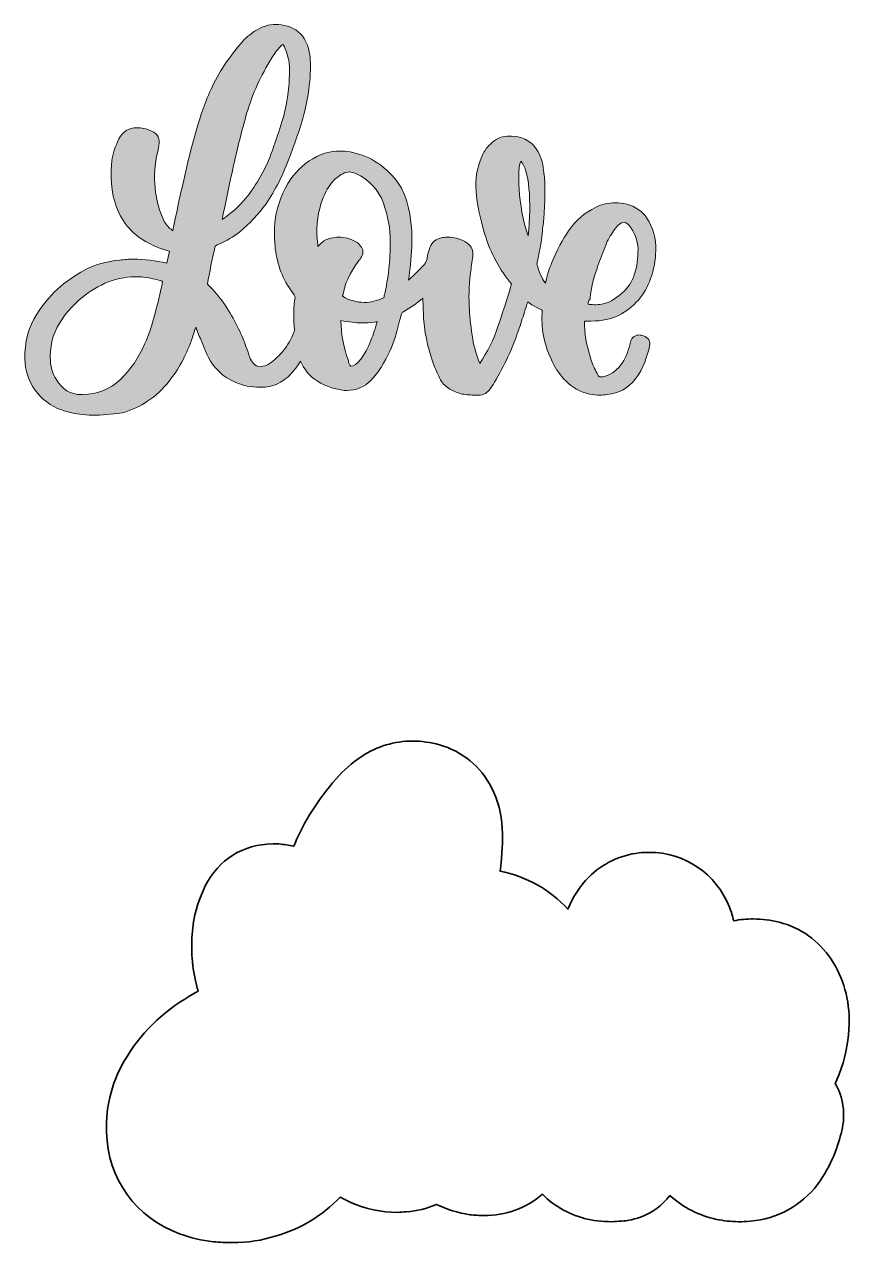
# Model space of a CAD drawing. Header units: inches. Extents: x -11 to 22.4, y -2.2 to 15.4.
# Drawn here: x -5.096 to -2.634, y 3.598 to 7.231 of the extents above; entities that cross this region are included whole.
import ezdxf

# ---------------------------------------------------------------- set-up
doc = ezdxf.new("R2010")
doc.units = ezdxf.units.IN
doc.header["$MEASUREMENT"] = 0
doc.layers.add('Layer 1', color=7, linetype='Continuous')

msp = doc.modelspace()

# ---------------------------------------------------------------- hatches: boundary and pattern name
at = {"layer": 'Layer 1', "true_color": 0xffffff}
h = msp.add_hatch(color=7, dxfattribs=at)
h.dxf.hatch_style = 2
edge = h.paths.add_edge_path()
edge.add_spline(control_points=[(-4.8835, 6.0658), (-4.896, 6.0658), (-4.9085, 6.0658), (-4.9224, 6.0672), (-4.9446, 6.07), (-4.9655, 6.0741), (-4.9849, 6.0811), (-5.0502, 6.1047), (-5.0933, 6.163), (-5.0946, 6.2338), (-5.096, 6.2825), (-5.0835, 6.3283), (-5.0585, 6.3672), (-5.0238, 6.4227), (-4.9766, 6.4658), (-4.9169, 6.4977), (-4.8863, 6.5144), (-4.8516, 6.5241), (-4.8113, 6.5283), (-4.7974, 6.5297), (-4.7835, 6.5311), (-4.7697, 6.5311), (-4.7377, 6.5311), (-4.7058, 6.5269), (-4.671, 6.5186), (-4.671, 6.5186), (-4.6627, 6.5547), (-4.6627, 6.5547), (-4.6822, 6.5602), (-4.7155, 6.57), (-4.746, 6.5908), (-4.7905, 6.62), (-4.8183, 6.663), (-4.8308, 6.7186), (-4.8377, 6.7547), (-4.8391, 6.7894), (-4.8349, 6.8241), (-4.8322, 6.845), (-4.8252, 6.8672), (-4.8141, 6.8894), (-4.803, 6.9116), (-4.7849, 6.9227), (-4.7613, 6.9227), (-4.7599, 6.9227), (-4.7572, 6.9227), (-4.7558, 6.9227), (-4.7405, 6.9213), (-4.728, 6.9186), (-4.7169, 6.913), (-4.6974, 6.9033), (-4.6905, 6.8908), (-4.6947, 6.87), (-4.696, 6.8588), (-4.6988, 6.8463), (-4.7016, 6.8366), (-4.7099, 6.8005), (-4.7085, 6.763), (-4.7044, 6.7311), (-4.7016, 6.7033), (-4.6933, 6.6741), (-4.6808, 6.6477), (-4.6752, 6.6366), (-4.6683, 6.6269), (-4.6585, 6.62), (-4.6572, 6.6186), (-4.6544, 6.6172), (-4.653, 6.6158), (-4.6502, 6.6297), (-4.6474, 6.6422), (-4.6447, 6.6561), (-4.6391, 6.6838), (-4.6335, 6.713), (-4.6266, 6.7408), (-4.6113, 6.8088), (-4.5933, 6.888), (-4.5683, 6.963), (-4.5613, 6.9838), (-4.553, 7.0061), (-4.5433, 7.0283), (-4.5224, 7.0769), (-4.4933, 7.1241), (-4.4488, 7.1755), (-4.4377, 7.1894), (-4.4238, 7.2005), (-4.4072, 7.2116), (-4.3877, 7.2241), (-4.3669, 7.2311), (-4.346, 7.2311), (-4.3349, 7.2311), (-4.3224, 7.2297), (-4.3113, 7.2255), (-4.2863, 7.2186), (-4.2683, 7.2033), (-4.2572, 7.1811), (-4.2488, 7.1658), (-4.2447, 7.1463), (-4.2433, 7.1255), (-4.2419, 7.0991), (-4.2433, 7.07), (-4.2474, 7.0366), (-4.253, 6.9977), (-4.2613, 6.9588), (-4.2766, 6.9144), (-4.2933, 6.8658), (-4.3113, 6.8116), (-4.3363, 6.7616), (-4.3488, 6.738), (-4.3613, 6.7158), (-4.3752, 6.6963), (-4.396, 6.6658), (-4.4238, 6.6366), (-4.4544, 6.6116), (-4.4724, 6.5977), (-4.4933, 6.5852), (-4.5155, 6.5755), (-4.5197, 6.5741), (-4.5224, 6.5727), (-4.5266, 6.57), (-4.5363, 6.5297), (-4.5433, 6.4922), (-4.5502, 6.4561), (-4.5502, 6.4561), (-4.5502, 6.4561), (-4.5502, 6.4561), (-4.5308, 6.438), (-4.5127, 6.4172), (-4.4974, 6.3936), (-4.4697, 6.3519), (-4.4488, 6.3102), (-4.4349, 6.27), (-4.4308, 6.2588), (-4.4266, 6.2477), (-4.4238, 6.238), (-4.421, 6.2311), (-4.4169, 6.2241), (-4.4127, 6.22), (-4.4072, 6.213), (-4.4002, 6.2102), (-4.3919, 6.2102), (-4.3891, 6.2102), (-4.3877, 6.2102), (-4.3849, 6.2116), (-4.3752, 6.213), (-4.3669, 6.2172), (-4.3585, 6.2241), (-4.346, 6.2338), (-4.3349, 6.245), (-4.3238, 6.2575), (-4.3099, 6.2741), (-4.3002, 6.2922), (-4.2919, 6.313), (-4.2905, 6.3158), (-4.2905, 6.3186), (-4.2905, 6.3213), (-4.2933, 6.3491), (-4.2933, 6.3783), (-4.2905, 6.4061), (-4.2905, 6.4061), (-4.2891, 6.4116), (-4.2891, 6.4116), (-4.2877, 6.42), (-4.2877, 6.42), (-4.296, 6.4311), (-4.3252, 6.47), (-4.3419, 6.5144), (-4.3474, 6.5616), (-4.3502, 6.5852), (-4.3516, 6.6172), (-4.3474, 6.6505), (-4.3405, 6.695), (-4.3252, 6.7338), (-4.303, 6.7672), (-4.2822, 6.7977), (-4.2558, 6.8213), (-4.2238, 6.8366), (-4.203, 6.8477), (-4.1794, 6.8533), (-4.1558, 6.8533), (-4.146, 6.8533), (-4.1349, 6.8519), (-4.1238, 6.8505), (-4.0641, 6.8394), (-4.0141, 6.8061), (-3.978, 6.7533), (-3.9683, 6.7394), (-3.9599, 6.7213), (-3.9544, 6.6991), (-3.9419, 6.6547), (-3.9377, 6.6102), (-3.9405, 6.5672), (-3.9419, 6.5325), (-3.946, 6.4991), (-3.9502, 6.4686), (-3.9294, 6.4866), (-3.9169, 6.5005), (-3.9099, 6.5075), (-3.9085, 6.5088), (-3.9072, 6.5116), (-3.9058, 6.5116), (-3.8988, 6.5186), (-3.8947, 6.5283), (-3.8933, 6.5408), (-3.8919, 6.5491), (-3.8891, 6.5575), (-3.8863, 6.5644), (-3.8863, 6.5644), (-3.8863, 6.5658), (-3.8863, 6.5658), (-3.8808, 6.5825), (-3.8669, 6.5922), (-3.8488, 6.595), (-3.8433, 6.5963), (-3.8377, 6.5963), (-3.8322, 6.5963), (-3.8155, 6.5963), (-3.7988, 6.5922), (-3.7822, 6.5838), (-3.7794, 6.5825), (-3.778, 6.5811), (-3.7766, 6.5797), (-3.7613, 6.57), (-3.7558, 6.5561), (-3.7585, 6.5394), (-3.7613, 6.5227), (-3.7627, 6.5061), (-3.7655, 6.4894), (-3.7697, 6.4477), (-3.771, 6.413), (-3.7683, 6.3811), (-3.7669, 6.3561), (-3.7641, 6.3241), (-3.7585, 6.2922), (-3.7544, 6.2686), (-3.7474, 6.245), (-3.7377, 6.22), (-3.7141, 6.2547), (-3.696, 6.2908), (-3.6835, 6.3297), (-3.6724, 6.3616), (-3.653, 6.4227), (-3.646, 6.4463), (-3.6447, 6.4533), (-3.6433, 6.4561), (-3.6433, 6.4575), (-3.678, 6.4991), (-3.7044, 6.5463), (-3.7224, 6.6047), (-3.7363, 6.6491), (-3.7446, 6.6922), (-3.7488, 6.7338), (-3.7516, 6.7686), (-3.746, 6.8019), (-3.7335, 6.8325), (-3.7266, 6.8491), (-3.7183, 6.863), (-3.7058, 6.8741), (-3.6919, 6.888), (-3.6752, 6.8963), (-3.6558, 6.8977), (-3.6516, 6.8977), (-3.6474, 6.8977), (-3.6433, 6.8977), (-3.603, 6.8977), (-3.5724, 6.8755), (-3.5572, 6.838), (-3.5488, 6.8158), (-3.546, 6.7922), (-3.5447, 6.7741), (-3.5419, 6.7297), (-3.5433, 6.6825), (-3.5488, 6.6325), (-3.5502, 6.6255), (-3.5502, 6.62), (-3.5502, 6.6158), (-3.553, 6.5908), (-3.5558, 6.57), (-3.5669, 6.5158), (-3.5613, 6.4936), (-3.5516, 6.4727), (-3.5419, 6.4588), (-3.5363, 6.4838), (-3.5294, 6.5061), (-3.5224, 6.5213), (-3.5071, 6.5588), (-3.4905, 6.5894), (-3.4724, 6.6158), (-3.4516, 6.6463), (-3.4238, 6.67), (-3.3919, 6.6852), (-3.3738, 6.695), (-3.353, 6.6991), (-3.3335, 6.6991), (-3.3224, 6.6991), (-3.3099, 6.6977), (-3.2988, 6.695), (-3.2738, 6.688), (-3.253, 6.6741), (-3.2391, 6.6533), (-3.221, 6.6255), (-3.2113, 6.5922), (-3.2127, 6.5561), (-3.2127, 6.5283), (-3.2183, 6.5005), (-3.228, 6.4727), (-3.2446, 6.4241), (-3.2766, 6.388), (-3.3238, 6.363), (-3.346, 6.3519), (-3.371, 6.3463), (-3.4058, 6.3463), (-3.4113, 6.3463), (-3.4183, 6.3463), (-3.4252, 6.3463), (-3.4252, 6.3102), (-3.4197, 6.2727), (-3.4058, 6.2325), (-3.403, 6.2255), (-3.4016, 6.2172), (-3.3974, 6.2102), (-3.3947, 6.2033), (-3.3905, 6.1963), (-3.3877, 6.1894), (-3.3821, 6.1797), (-3.3821, 6.1797), (-3.3766, 6.1797), (-3.3738, 6.1797), (-3.371, 6.1797), (-3.3669, 6.1811), (-3.3585, 6.1825), (-3.3516, 6.1852), (-3.3419, 6.1922), (-3.3224, 6.2047), (-3.3099, 6.2213), (-3.3002, 6.245), (-3.2947, 6.2575), (-3.2919, 6.2686), (-3.2891, 6.2797), (-3.2849, 6.3019), (-3.2697, 6.3047), (-3.2627, 6.3047), (-3.2585, 6.3047), (-3.2544, 6.3047), (-3.2488, 6.3019), (-3.2349, 6.2977), (-3.228, 6.2852), (-3.2308, 6.2713), (-3.2377, 6.2422), (-3.2488, 6.2061), (-3.2738, 6.1727), (-3.2947, 6.1463), (-3.3224, 6.1311), (-3.3572, 6.1269), (-3.3655, 6.1269), (-3.3724, 6.1255), (-3.378, 6.1255), (-3.3891, 6.1255), (-3.4002, 6.1269), (-3.4099, 6.1283), (-3.4377, 6.1338), (-3.4613, 6.1477), (-3.4822, 6.1686), (-3.4974, 6.1838), (-3.5099, 6.2019), (-3.5197, 6.2213), (-3.5433, 6.2686), (-3.5544, 6.3172), (-3.5516, 6.3686), (-3.5516, 6.3713), (-3.5516, 6.3755), (-3.5516, 6.3783), (-3.5516, 6.3783), (-3.553, 6.3783), (-3.553, 6.3797), (-3.5613, 6.3838), (-3.5696, 6.388), (-3.578, 6.3922), (-3.5835, 6.395), (-3.5891, 6.3991), (-3.5946, 6.4033), (-3.5974, 6.3936), (-3.6016, 6.3825), (-3.6044, 6.3727), (-3.6099, 6.3547), (-3.6155, 6.3366), (-3.6224, 6.3186), (-3.6405, 6.2644), (-3.6641, 6.213), (-3.6933, 6.1644), (-3.6974, 6.1561), (-3.703, 6.1491), (-3.7071, 6.1436), (-3.7113, 6.138), (-3.7196, 6.1269), (-3.7363, 6.1255), (-3.7419, 6.1255), (-3.7488, 6.1255), (-3.7544, 6.1255), (-3.7696, 6.1255), (-3.7821, 6.1269), (-3.7946, 6.1297), (-3.8071, 6.1338), (-3.8169, 6.138), (-3.8266, 6.1436), (-3.8377, 6.1505), (-3.8474, 6.1575), (-3.8544, 6.1713), (-3.8627, 6.1866), (-3.8683, 6.1991), (-3.8724, 6.2102), (-3.8891, 6.2533), (-3.9002, 6.2991), (-3.9044, 6.3463), (-3.9058, 6.3686), (-3.9071, 6.3908), (-3.9071, 6.4144), (-3.9252, 6.3991), (-3.9446, 6.3852), (-3.9669, 6.3727), (-3.9696, 6.3713), (-3.971, 6.37), (-3.9724, 6.3644), (-3.978, 6.3408), (-3.9835, 6.32), (-3.9891, 6.3005), (-3.9974, 6.2713), (-4.0113, 6.2422), (-4.0321, 6.2075), (-4.0405, 6.195), (-4.0502, 6.1825), (-4.0613, 6.17), (-4.0821, 6.1491), (-4.1071, 6.1394), (-4.1335, 6.1394), (-4.1391, 6.1394), (-4.1446, 6.1394), (-4.1516, 6.1408), (-4.1794, 6.145), (-4.2058, 6.1561), (-4.2308, 6.1727), (-4.2488, 6.1866), (-4.2627, 6.2047), (-4.2724, 6.2269), (-4.2766, 6.22), (-4.2821, 6.2116), (-4.2877, 6.2047), (-4.2988, 6.1894), (-4.3113, 6.1769), (-4.3266, 6.1672), (-4.3419, 6.1574), (-4.3599, 6.1505), (-4.378, 6.1491), (-4.3835, 6.1491), (-4.3877, 6.1491), (-4.3933, 6.1491), (-4.4196, 6.1491), (-4.4433, 6.1533), (-4.4655, 6.163), (-4.503, 6.1797), (-4.5308, 6.2047), (-4.5474, 6.2394), (-4.553, 6.2505), (-4.5585, 6.263), (-4.5627, 6.2741), (-4.5683, 6.288), (-4.5738, 6.3005), (-4.5794, 6.3144), (-4.5808, 6.3186), (-4.5835, 6.3241), (-4.5849, 6.3283), (-4.5891, 6.3144), (-4.5933, 6.3005), (-4.5988, 6.2866), (-4.6141, 6.2422), (-4.6363, 6.2019), (-4.6641, 6.1672), (-4.7016, 6.1199), (-4.7488, 6.088), (-4.803, 6.0727), (-4.8238, 6.07), (-4.853, 6.0658), (-4.8835, 6.0658)], knot_values=[0, 0, 0, 0, 1, 1, 1, 2, 2, 2, 3, 3, 3, 4, 4, 4, 5, 5, 5, 6, 6, 6, 7, 7, 7, 8, 8, 8, 9, 9, 9, 10, 10, 10, 11, 11, 11, 12, 12, 12, 13, 13, 13, 14, 14, 14, 15, 15, 15, 16, 16, 16, 17, 17, 17, 18, 18, 18, 19, 19, 19, 20, 20, 20, 21, 21, 21, 22, 22, 22, 23, 23, 23, 24, 24, 24, 25, 25, 25, 26, 26, 26, 27, 27, 27, 28, 28, 28, 29, 29, 29, 30, 30, 30, 31, 31, 31, 32, 32, 32, 33, 33, 33, 34, 34, 34, 35, 35, 35, 36, 36, 36, 37, 37, 37, 38, 38, 38, 39, 39, 39, 40, 40, 40, 41, 41, 41, 42, 42, 42, 43, 43, 43, 44, 44, 44, 45, 45, 45, 46, 46, 46, 47, 47, 47, 48, 48, 48, 49, 49, 49, 50, 50, 50, 51, 51, 51, 52, 52, 52, 53, 53, 53, 54, 54, 54, 55, 55, 55, 56, 56, 56, 57, 57, 57, 58, 58, 58, 59, 59, 59, 60, 60, 60, 61, 61, 61, 62, 62, 62, 63, 63, 63, 64, 64, 64, 65, 65, 65, 66, 66, 66, 67, 67, 67, 68, 68, 68, 69, 69, 69, 70, 70, 70, 71, 71, 71, 72, 72, 72, 73, 73, 73, 74, 74, 74, 75, 75, 75, 76, 76, 76, 77, 77, 77, 78, 78, 78, 79, 79, 79, 80, 80, 80, 81, 81, 81, 82, 82, 82, 83, 83, 83, 84, 84, 84, 85, 85, 85, 86, 86, 86, 87, 87, 87, 88, 88, 88, 89, 89, 89, 90, 90, 90, 91, 91, 91, 92, 92, 92, 93, 93, 93, 94, 94, 94, 95, 95, 95, 96, 96, 96, 97, 97, 97, 98, 98, 98, 99, 99, 99, 100, 100, 100, 101, 101, 101, 102, 102, 102, 103, 103, 103, 104, 104, 104, 105, 105, 105, 106, 106, 106, 107, 107, 107, 108, 108, 108, 109, 109, 109, 110, 110, 110, 111, 111, 111, 112, 112, 112, 113, 113, 113, 114, 114, 114, 115, 115, 115, 116, 116, 116, 117, 117, 117, 118, 118, 118, 119, 119, 119, 120, 120, 120, 121, 121, 121, 122, 122, 122, 123, 123, 123, 124, 124, 124, 125, 125, 125, 126, 126, 126, 127, 127, 127, 128, 128, 128, 129, 129, 129, 130, 130, 130, 131, 131, 131, 132, 132, 132, 133, 133, 133, 134, 134, 134, 135, 135, 135, 136, 136, 136, 137, 137, 137, 138, 138, 138, 139, 139, 139, 140, 140, 140, 141, 141, 141, 142, 142, 142, 143, 143, 143, 144, 144, 144, 145, 145, 145, 146, 146, 146, 147, 147, 147, 148, 148, 148, 149, 149, 149, 150, 150, 150, 151, 151, 151, 152, 152, 152, 153, 153, 153, 154, 154, 154, 155, 155, 155, 156, 156, 156, 157, 157, 157, 158, 158, 158, 159, 159, 159, 160, 160, 160, 160], degree=3, periodic=1)
edge = h.paths.add_edge_path()
edge.add_spline(control_points=[(-4.7655, 6.4783), (-4.7974, 6.4783), (-4.828, 6.4713), (-4.8558, 6.4588), (-4.9127, 6.4325), (-4.9585, 6.3922), (-4.9905, 6.3408), (-5.0127, 6.3061), (-5.021, 6.2672), (-5.0183, 6.2255), (-5.0169, 6.2061), (-5.0113, 6.1894), (-5.0016, 6.1727), (-4.9835, 6.1422), (-4.9585, 6.1269), (-4.9252, 6.1269), (-4.9252, 6.1269), (-4.9224, 6.1269), (-4.9224, 6.1269), (-4.8766, 6.1283), (-4.8405, 6.1436), (-4.8085, 6.1727), (-4.7794, 6.2019), (-4.7558, 6.2352), (-4.7377, 6.2769), (-4.7224, 6.3102), (-4.7113, 6.3477), (-4.6988, 6.3963), (-4.6947, 6.4144), (-4.6905, 6.4311), (-4.6863, 6.4505), (-4.6863, 6.4505), (-4.6835, 6.4644), (-4.6835, 6.4644), (-4.6863, 6.4658), (-4.6877, 6.4658), (-4.6905, 6.4672), (-4.7044, 6.4713), (-4.7196, 6.4741), (-4.7405, 6.4769), (-4.7488, 6.4783), (-4.7572, 6.4783), (-4.7655, 6.4783)], knot_values=[0, 0, 0, 0, 1, 1, 1, 2, 2, 2, 3, 3, 3, 4, 4, 4, 5, 5, 5, 6, 6, 6, 7, 7, 7, 8, 8, 8, 9, 9, 9, 10, 10, 10, 11, 11, 11, 12, 12, 12, 13, 13, 13, 14, 14, 14, 14], degree=3, periodic=1)
edge = h.paths.add_edge_path()
edge.add_spline(control_points=[(-4.1224, 6.2116), (-4.1044, 6.2116), (-4.0808, 6.2422), (-4.0613, 6.2908), (-4.0558, 6.3033), (-4.0488, 6.3269), (-4.0433, 6.345), (-4.0544, 6.3422), (-4.0669, 6.3408), (-4.0808, 6.3408), (-4.0835, 6.3408), (-4.0863, 6.3408), (-4.0877, 6.3408), (-4.1072, 6.3408), (-4.1294, 6.3436), (-4.1516, 6.3477), (-4.1516, 6.3088), (-4.1446, 6.27), (-4.1294, 6.2283), (-4.1294, 6.2213), (-4.1252, 6.2144), (-4.1224, 6.2116), (-4.1224, 6.2116), (-4.1224, 6.2116), (-4.1224, 6.2116)], knot_values=[0, 0, 0, 0, 1, 1, 1, 2, 2, 2, 3, 3, 3, 4, 4, 4, 5, 5, 5, 6, 6, 6, 7, 7, 7, 8, 8, 8, 8], degree=3, periodic=1)
edge = h.paths.add_edge_path()
edge.add_spline(control_points=[(-3.4141, 6.3963), (-3.4085, 6.3963), (-3.403, 6.395), (-3.396, 6.395), (-3.396, 6.395), (-3.396, 6.395), (-3.396, 6.395), (-3.3877, 6.395), (-3.3808, 6.395), (-3.3738, 6.3963), (-3.3335, 6.4047), (-3.2891, 6.4436), (-3.2766, 6.4838), (-3.2683, 6.5088), (-3.2655, 6.5352), (-3.2655, 6.5602), (-3.2669, 6.588), (-3.2752, 6.6116), (-3.2919, 6.6311), (-3.2974, 6.638), (-3.303, 6.6408), (-3.3072, 6.6408), (-3.3183, 6.6408), (-3.3322, 6.6269), (-3.346, 6.6033), (-3.3516, 6.595), (-3.3585, 6.5825), (-3.3627, 6.57), (-3.371, 6.5505), (-3.378, 6.5297), (-3.3863, 6.5088), (-3.3863, 6.5088), (-3.3877, 6.5033), (-3.3877, 6.5033), (-3.3988, 6.4741), (-3.4058, 6.445), (-3.4085, 6.4158), (-3.4085, 6.4158), (-3.4085, 6.4116), (-3.4085, 6.4116), (-3.4141, 6.4061), (-3.4141, 6.4019), (-3.4141, 6.3963)], knot_values=[0, 0, 0, 0, 1, 1, 1, 2, 2, 2, 3, 3, 3, 4, 4, 4, 5, 5, 5, 6, 6, 6, 7, 7, 7, 8, 8, 8, 9, 9, 9, 10, 10, 10, 11, 11, 11, 12, 12, 12, 13, 13, 13, 14, 14, 14, 14], degree=3, periodic=1)
edge = h.paths.add_edge_path()
edge.add_spline(control_points=[(-4.1474, 6.42), (-4.1252, 6.4075), (-4.103, 6.4019), (-4.0821, 6.4019), (-4.0627, 6.4019), (-4.0446, 6.4061), (-4.0238, 6.4158), (-4.0238, 6.4186), (-4.0224, 6.42), (-4.0224, 6.4227), (-4.0099, 6.4741), (-4.0044, 6.5283), (-4.0044, 6.5838), (-4.0044, 6.6213), (-4.0113, 6.6602), (-4.0252, 6.6977), (-4.0391, 6.738), (-4.0669, 6.7672), (-4.1085, 6.7866), (-4.1141, 6.7894), (-4.121, 6.7908), (-4.1266, 6.7908), (-4.1335, 6.7908), (-4.1391, 6.7894), (-4.146, 6.7852), (-4.1585, 6.7797), (-4.1683, 6.7713), (-4.178, 6.7602), (-4.1919, 6.7436), (-4.203, 6.7213), (-4.2113, 6.6963), (-4.2224, 6.6588), (-4.2266, 6.6186), (-4.221, 6.5741), (-4.221, 6.5741), (-4.221, 6.5686), (-4.221, 6.5686), (-4.2183, 6.5713), (-4.2155, 6.5741), (-4.2127, 6.5769), (-4.2044, 6.5852), (-4.1933, 6.5908), (-4.1822, 6.5936), (-4.1738, 6.595), (-4.1669, 6.5963), (-4.1585, 6.5963), (-4.1405, 6.5963), (-4.1238, 6.5922), (-4.1072, 6.5825), (-4.1016, 6.5797), (-4.0974, 6.5755), (-4.0933, 6.57), (-4.0849, 6.5616), (-4.0835, 6.5491), (-4.0905, 6.538), (-4.0933, 6.5338), (-4.096, 6.5283), (-4.1002, 6.5241), (-4.1252, 6.4894), (-4.1405, 6.4575), (-4.146, 6.4227), (-4.146, 6.4269), (-4.1474, 6.4213), (-4.1474, 6.42)], knot_values=[0, 0, 0, 0, 1, 1, 1, 2, 2, 2, 3, 3, 3, 4, 4, 4, 5, 5, 5, 6, 6, 6, 7, 7, 7, 8, 8, 8, 9, 9, 9, 10, 10, 10, 11, 11, 11, 12, 12, 12, 13, 13, 13, 14, 14, 14, 15, 15, 15, 16, 16, 16, 17, 17, 17, 18, 18, 18, 19, 19, 19, 20, 20, 20, 21, 21, 21, 21], degree=3, periodic=1)
edge = h.paths.add_edge_path()
edge.add_spline(control_points=[(-4.3252, 7.1713), (-4.328, 7.17), (-4.3321, 7.1658), (-4.3335, 7.163), (-4.3335, 7.163), (-4.3349, 7.1616), (-4.3349, 7.1616), (-4.3474, 7.1491), (-4.3558, 7.1338), (-4.3641, 7.1213), (-4.396, 7.0672), (-4.4196, 7.013), (-4.4349, 6.9575), (-4.4502, 6.9033), (-4.4641, 6.8463), (-4.4766, 6.7894), (-4.4849, 6.7505), (-4.4933, 6.7116), (-4.5016, 6.6713), (-4.5016, 6.6713), (-4.5058, 6.6491), (-4.5058, 6.6491), (-4.478, 6.6686), (-4.4544, 6.6894), (-4.4363, 6.7116), (-4.4016, 6.7547), (-4.3752, 6.8019), (-4.3571, 6.8533), (-4.353, 6.8644), (-4.3502, 6.8741), (-4.346, 6.8852), (-4.346, 6.8852), (-4.3405, 6.9005), (-4.3405, 6.9005), (-4.321, 6.9547), (-4.3113, 7.0019), (-4.3071, 7.0463), (-4.3058, 7.0672), (-4.3044, 7.0908), (-4.3058, 7.1144), (-4.3099, 7.1394), (-4.3196, 7.1672), (-4.3252, 7.1713)], knot_values=[0, 0, 0, 0, 1, 1, 1, 2, 2, 2, 3, 3, 3, 4, 4, 4, 5, 5, 5, 6, 6, 6, 7, 7, 7, 8, 8, 8, 9, 9, 9, 10, 10, 10, 11, 11, 11, 12, 12, 12, 13, 13, 13, 14, 14, 14, 14], degree=3, periodic=1)
edge = h.paths.add_edge_path()
edge.add_spline(control_points=[(-3.6155, 6.8227), (-3.6252, 6.8033), (-3.6252, 6.6922), (-3.5933, 6.6005), (-3.5821, 6.6991), (-3.5905, 6.8033), (-3.6155, 6.8227)], knot_values=[0, 0, 0, 0, 1, 1, 1, 2, 2, 2, 2], degree=3, periodic=1)

# ---------------------------------------------------------------- linework, layer by layer
at = {"layer": 'Layer 1', "lineweight": 0}
for points, knots in [([(-4.8835, 6.0658), (-4.896, 6.0658), (-4.9085, 6.0658), (-4.9224, 6.0672), (-4.9446, 6.07), (-4.9655, 6.0741), (-4.9849, 6.0811), (-5.0502, 6.1047), (-5.0933, 6.163), (-5.0946, 6.2338), (-5.096, 6.2825), (-5.0835, 6.3283), (-5.0585, 6.3672), (-5.0238, 6.4227), (-4.9766, 6.4658), (-4.9169, 6.4977), (-4.8863, 6.5144), (-4.8516, 6.5241), (-4.8113, 6.5283), (-4.7974, 6.5297), (-4.7835, 6.5311), (-4.7697, 6.5311), (-4.7377, 6.5311), (-4.7058, 6.5269), (-4.671, 6.5186), (-4.671, 6.5186), (-4.6627, 6.5547), (-4.6627, 6.5547), (-4.6822, 6.5602), (-4.7155, 6.57), (-4.746, 6.5908), (-4.7905, 6.62), (-4.8183, 6.663), (-4.8308, 6.7186), (-4.8377, 6.7547), (-4.8391, 6.7894), (-4.8349, 6.8241), (-4.8322, 6.845), (-4.8252, 6.8672), (-4.8141, 6.8894), (-4.803, 6.9116), (-4.7849, 6.9227), (-4.7613, 6.9227), (-4.7599, 6.9227), (-4.7572, 6.9227), (-4.7558, 6.9227), (-4.7405, 6.9213), (-4.728, 6.9186), (-4.7169, 6.913), (-4.6974, 6.9033), (-4.6905, 6.8908), (-4.6947, 6.87), (-4.696, 6.8588), (-4.6988, 6.8463), (-4.7016, 6.8366), (-4.7099, 6.8005), (-4.7085, 6.763), (-4.7044, 6.7311), (-4.7016, 6.7033), (-4.6933, 6.6741), (-4.6808, 6.6477), (-4.6752, 6.6366), (-4.6683, 6.6269), (-4.6585, 6.62), (-4.6572, 6.6186), (-4.6544, 6.6172), (-4.653, 6.6158), (-4.6502, 6.6297), (-4.6474, 6.6422), (-4.6447, 6.6561), (-4.6391, 6.6838), (-4.6335, 6.713), (-4.6266, 6.7408), (-4.6113, 6.8088), (-4.5933, 6.888), (-4.5683, 6.963), (-4.5613, 6.9838), (-4.553, 7.0061), (-4.5433, 7.0283), (-4.5224, 7.0769), (-4.4933, 7.1241), (-4.4488, 7.1755), (-4.4377, 7.1894), (-4.4238, 7.2005), (-4.4072, 7.2116), (-4.3877, 7.2241), (-4.3669, 7.2311), (-4.346, 7.2311), (-4.3349, 7.2311), (-4.3224, 7.2297), (-4.3113, 7.2255), (-4.2863, 7.2186), (-4.2683, 7.2033), (-4.2572, 7.1811), (-4.2488, 7.1658), (-4.2447, 7.1463), (-4.2433, 7.1255), (-4.2419, 7.0991), (-4.2433, 7.07), (-4.2474, 7.0366), (-4.253, 6.9977), (-4.2613, 6.9588), (-4.2766, 6.9144), (-4.2933, 6.8658), (-4.3113, 6.8116), (-4.3363, 6.7616), (-4.3488, 6.738), (-4.3613, 6.7158), (-4.3752, 6.6963), (-4.396, 6.6658), (-4.4238, 6.6366), (-4.4544, 6.6116), (-4.4724, 6.5977), (-4.4933, 6.5852), (-4.5155, 6.5755), (-4.5197, 6.5741), (-4.5224, 6.5727), (-4.5266, 6.57), (-4.5363, 6.5297), (-4.5433, 6.4922), (-4.5502, 6.4561), (-4.5502, 6.4561), (-4.5502, 6.4561), (-4.5502, 6.4561), (-4.5308, 6.438), (-4.5127, 6.4172), (-4.4974, 6.3936), (-4.4697, 6.3519), (-4.4488, 6.3102), (-4.4349, 6.27), (-4.4308, 6.2588), (-4.4266, 6.2477), (-4.4238, 6.238), (-4.421, 6.2311), (-4.4169, 6.2241), (-4.4127, 6.22), (-4.4072, 6.213), (-4.4002, 6.2102), (-4.3919, 6.2102), (-4.3891, 6.2102), (-4.3877, 6.2102), (-4.3849, 6.2116), (-4.3752, 6.213), (-4.3669, 6.2172), (-4.3585, 6.2241), (-4.346, 6.2338), (-4.3349, 6.245), (-4.3238, 6.2575), (-4.3099, 6.2741), (-4.3002, 6.2922), (-4.2919, 6.313), (-4.2905, 6.3158), (-4.2905, 6.3186), (-4.2905, 6.3213), (-4.2933, 6.3491), (-4.2933, 6.3783), (-4.2905, 6.4061), (-4.2905, 6.4061), (-4.2891, 6.4116), (-4.2891, 6.4116), (-4.2877, 6.42), (-4.2877, 6.42), (-4.296, 6.4311), (-4.3252, 6.47), (-4.3419, 6.5144), (-4.3474, 6.5616), (-4.3502, 6.5852), (-4.3516, 6.6172), (-4.3474, 6.6505), (-4.3405, 6.695), (-4.3252, 6.7338), (-4.303, 6.7672), (-4.2822, 6.7977), (-4.2558, 6.8213), (-4.2238, 6.8366), (-4.203, 6.8477), (-4.1794, 6.8533), (-4.1558, 6.8533), (-4.146, 6.8533), (-4.1349, 6.8519), (-4.1238, 6.8505), (-4.0641, 6.8394), (-4.0141, 6.8061), (-3.978, 6.7533), (-3.9683, 6.7394), (-3.9599, 6.7213), (-3.9544, 6.6991), (-3.9419, 6.6547), (-3.9377, 6.6102), (-3.9405, 6.5672), (-3.9419, 6.5325), (-3.946, 6.4991), (-3.9502, 6.4686), (-3.9294, 6.4866), (-3.9169, 6.5005), (-3.9099, 6.5075), (-3.9085, 6.5088), (-3.9072, 6.5116), (-3.9058, 6.5116), (-3.8988, 6.5186), (-3.8947, 6.5283), (-3.8933, 6.5408), (-3.8919, 6.5491), (-3.8891, 6.5575), (-3.8863, 6.5644), (-3.8863, 6.5644), (-3.8863, 6.5658), (-3.8863, 6.5658), (-3.8808, 6.5825), (-3.8669, 6.5922), (-3.8488, 6.595), (-3.8433, 6.5963), (-3.8377, 6.5963), (-3.8322, 6.5963), (-3.8155, 6.5963), (-3.7988, 6.5922), (-3.7822, 6.5838), (-3.7794, 6.5825), (-3.778, 6.5811), (-3.7766, 6.5797), (-3.7613, 6.57), (-3.7558, 6.5561), (-3.7585, 6.5394), (-3.7613, 6.5227), (-3.7627, 6.5061), (-3.7655, 6.4894), (-3.7697, 6.4477), (-3.771, 6.413), (-3.7683, 6.3811), (-3.7669, 6.3561), (-3.7641, 6.3241), (-3.7585, 6.2922), (-3.7544, 6.2686), (-3.7474, 6.245), (-3.7377, 6.22), (-3.7141, 6.2547), (-3.696, 6.2908), (-3.6835, 6.3297), (-3.6724, 6.3616), (-3.653, 6.4227), (-3.646, 6.4463), (-3.6447, 6.4533), (-3.6433, 6.4561), (-3.6433, 6.4575), (-3.678, 6.4991), (-3.7044, 6.5463), (-3.7224, 6.6047), (-3.7363, 6.6491), (-3.7446, 6.6922), (-3.7488, 6.7338), (-3.7516, 6.7686), (-3.746, 6.8019), (-3.7335, 6.8325), (-3.7266, 6.8491), (-3.7183, 6.863), (-3.7058, 6.8741), (-3.6919, 6.888), (-3.6752, 6.8963), (-3.6558, 6.8977), (-3.6516, 6.8977), (-3.6474, 6.8977), (-3.6433, 6.8977), (-3.603, 6.8977), (-3.5724, 6.8755), (-3.5572, 6.838), (-3.5488, 6.8158), (-3.546, 6.7922), (-3.5447, 6.7741), (-3.5419, 6.7297), (-3.5433, 6.6825), (-3.5488, 6.6325), (-3.5502, 6.6255), (-3.5502, 6.62), (-3.5502, 6.6158), (-3.553, 6.5908), (-3.5558, 6.57), (-3.5669, 6.5158), (-3.5613, 6.4936), (-3.5516, 6.4727), (-3.5419, 6.4588), (-3.5363, 6.4838), (-3.5294, 6.5061), (-3.5224, 6.5213), (-3.5071, 6.5588), (-3.4905, 6.5894), (-3.4724, 6.6158), (-3.4516, 6.6463), (-3.4238, 6.67), (-3.3919, 6.6852), (-3.3738, 6.695), (-3.353, 6.6991), (-3.3335, 6.6991), (-3.3224, 6.6991), (-3.3099, 6.6977), (-3.2988, 6.695), (-3.2738, 6.688), (-3.253, 6.6741), (-3.2391, 6.6533), (-3.221, 6.6255), (-3.2113, 6.5922), (-3.2127, 6.5561), (-3.2127, 6.5283), (-3.2183, 6.5005), (-3.228, 6.4727), (-3.2446, 6.4241), (-3.2766, 6.388), (-3.3238, 6.363), (-3.346, 6.3519), (-3.371, 6.3463), (-3.4058, 6.3463), (-3.4113, 6.3463), (-3.4183, 6.3463), (-3.4252, 6.3463), (-3.4252, 6.3102), (-3.4197, 6.2727), (-3.4058, 6.2325), (-3.403, 6.2255), (-3.4016, 6.2172), (-3.3974, 6.2102), (-3.3947, 6.2033), (-3.3905, 6.1963), (-3.3877, 6.1894), (-3.3821, 6.1797), (-3.3821, 6.1797), (-3.3766, 6.1797), (-3.3738, 6.1797), (-3.371, 6.1797), (-3.3669, 6.1811), (-3.3585, 6.1825), (-3.3516, 6.1852), (-3.3419, 6.1922), (-3.3224, 6.2047), (-3.3099, 6.2213), (-3.3002, 6.245), (-3.2947, 6.2575), (-3.2919, 6.2686), (-3.2891, 6.2797), (-3.2849, 6.3019), (-3.2697, 6.3047), (-3.2627, 6.3047), (-3.2585, 6.3047), (-3.2544, 6.3047), (-3.2488, 6.3019), (-3.2349, 6.2977), (-3.228, 6.2852), (-3.2308, 6.2713), (-3.2377, 6.2422), (-3.2488, 6.2061), (-3.2738, 6.1727), (-3.2947, 6.1463), (-3.3224, 6.1311), (-3.3572, 6.1269), (-3.3655, 6.1269), (-3.3724, 6.1255), (-3.378, 6.1255), (-3.3891, 6.1255), (-3.4002, 6.1269), (-3.4099, 6.1283), (-3.4377, 6.1338), (-3.4613, 6.1477), (-3.4822, 6.1686), (-3.4974, 6.1838), (-3.5099, 6.2019), (-3.5197, 6.2213), (-3.5433, 6.2686), (-3.5544, 6.3172), (-3.5516, 6.3686), (-3.5516, 6.3713), (-3.5516, 6.3755), (-3.5516, 6.3783), (-3.5516, 6.3783), (-3.553, 6.3783), (-3.553, 6.3797), (-3.5613, 6.3838), (-3.5696, 6.388), (-3.578, 6.3922), (-3.5835, 6.395), (-3.5891, 6.3991), (-3.5946, 6.4033), (-3.5974, 6.3936), (-3.6016, 6.3825), (-3.6044, 6.3727), (-3.6099, 6.3547), (-3.6155, 6.3366), (-3.6224, 6.3186), (-3.6405, 6.2644), (-3.6641, 6.213), (-3.6933, 6.1644), (-3.6974, 6.1561), (-3.703, 6.1491), (-3.7071, 6.1436), (-3.7113, 6.138), (-3.7196, 6.1269), (-3.7363, 6.1255), (-3.7419, 6.1255), (-3.7488, 6.1255), (-3.7544, 6.1255), (-3.7696, 6.1255), (-3.7821, 6.1269), (-3.7946, 6.1297), (-3.8071, 6.1338), (-3.8169, 6.138), (-3.8266, 6.1436), (-3.8377, 6.1505), (-3.8474, 6.1575), (-3.8544, 6.1713), (-3.8627, 6.1866), (-3.8683, 6.1991), (-3.8724, 6.2102), (-3.8891, 6.2533), (-3.9002, 6.2991), (-3.9044, 6.3463), (-3.9058, 6.3686), (-3.9071, 6.3908), (-3.9071, 6.4144), (-3.9252, 6.3991), (-3.9446, 6.3852), (-3.9669, 6.3727), (-3.9696, 6.3713), (-3.971, 6.37), (-3.9724, 6.3644), (-3.978, 6.3408), (-3.9835, 6.32), (-3.9891, 6.3005), (-3.9974, 6.2713), (-4.0113, 6.2422), (-4.0321, 6.2075), (-4.0405, 6.195), (-4.0502, 6.1825), (-4.0613, 6.17), (-4.0821, 6.1491), (-4.1071, 6.1394), (-4.1335, 6.1394), (-4.1391, 6.1394), (-4.1446, 6.1394), (-4.1516, 6.1408), (-4.1794, 6.145), (-4.2058, 6.1561), (-4.2308, 6.1727), (-4.2488, 6.1866), (-4.2627, 6.2047), (-4.2724, 6.2269), (-4.2766, 6.22), (-4.2821, 6.2116), (-4.2877, 6.2047), (-4.2988, 6.1894), (-4.3113, 6.1769), (-4.3266, 6.1672), (-4.3419, 6.1574), (-4.3599, 6.1505), (-4.378, 6.1491), (-4.3835, 6.1491), (-4.3877, 6.1491), (-4.3933, 6.1491), (-4.4196, 6.1491), (-4.4433, 6.1533), (-4.4655, 6.163), (-4.503, 6.1797), (-4.5308, 6.2047), (-4.5474, 6.2394), (-4.553, 6.2505), (-4.5585, 6.263), (-4.5627, 6.2741), (-4.5683, 6.288), (-4.5738, 6.3005), (-4.5794, 6.3144), (-4.5808, 6.3186), (-4.5835, 6.3241), (-4.5849, 6.3283), (-4.5891, 6.3144), (-4.5933, 6.3005), (-4.5988, 6.2866), (-4.6141, 6.2422), (-4.6363, 6.2019), (-4.6641, 6.1672), (-4.7016, 6.1199), (-4.7488, 6.088), (-4.803, 6.0727), (-4.8238, 6.07), (-4.853, 6.0658), (-4.8835, 6.0658)], [0, 0, 0, 0, 1, 1, 1, 2, 2, 2, 3, 3, 3, 4, 4, 4, 5, 5, 5, 6, 6, 6, 7, 7, 7, 8, 8, 8, 9, 9, 9, 10, 10, 10, 11, 11, 11, 12, 12, 12, 13, 13, 13, 14, 14, 14, 15, 15, 15, 16, 16, 16, 17, 17, 17, 18, 18, 18, 19, 19, 19, 20, 20, 20, 21, 21, 21, 22, 22, 22, 23, 23, 23, 24, 24, 24, 25, 25, 25, 26, 26, 26, 27, 27, 27, 28, 28, 28, 29, 29, 29, 30, 30, 30, 31, 31, 31, 32, 32, 32, 33, 33, 33, 34, 34, 34, 35, 35, 35, 36, 36, 36, 37, 37, 37, 38, 38, 38, 39, 39, 39, 40, 40, 40, 41, 41, 41, 42, 42, 42, 43, 43, 43, 44, 44, 44, 45, 45, 45, 46, 46, 46, 47, 47, 47, 48, 48, 48, 49, 49, 49, 50, 50, 50, 51, 51, 51, 52, 52, 52, 53, 53, 53, 54, 54, 54, 55, 55, 55, 56, 56, 56, 57, 57, 57, 58, 58, 58, 59, 59, 59, 60, 60, 60, 61, 61, 61, 62, 62, 62, 63, 63, 63, 64, 64, 64, 65, 65, 65, 66, 66, 66, 67, 67, 67, 68, 68, 68, 69, 69, 69, 70, 70, 70, 71, 71, 71, 72, 72, 72, 73, 73, 73, 74, 74, 74, 75, 75, 75, 76, 76, 76, 77, 77, 77, 78, 78, 78, 79, 79, 79, 80, 80, 80, 81, 81, 81, 82, 82, 82, 83, 83, 83, 84, 84, 84, 85, 85, 85, 86, 86, 86, 87, 87, 87, 88, 88, 88, 89, 89, 89, 90, 90, 90, 91, 91, 91, 92, 92, 92, 93, 93, 93, 94, 94, 94, 95, 95, 95, 96, 96, 96, 97, 97, 97, 98, 98, 98, 99, 99, 99, 100, 100, 100, 101, 101, 101, 102, 102, 102, 103, 103, 103, 104, 104, 104, 105, 105, 105, 106, 106, 106, 107, 107, 107, 108, 108, 108, 109, 109, 109, 110, 110, 110, 111, 111, 111, 112, 112, 112, 113, 113, 113, 114, 114, 114, 115, 115, 115, 116, 116, 116, 117, 117, 117, 118, 118, 118, 119, 119, 119, 120, 120, 120, 121, 121, 121, 122, 122, 122, 123, 123, 123, 124, 124, 124, 125, 125, 125, 126, 126, 126, 127, 127, 127, 128, 128, 128, 129, 129, 129, 130, 130, 130, 131, 131, 131, 132, 132, 132, 133, 133, 133, 134, 134, 134, 135, 135, 135, 136, 136, 136, 137, 137, 137, 138, 138, 138, 139, 139, 139, 140, 140, 140, 141, 141, 141, 142, 142, 142, 143, 143, 143, 144, 144, 144, 145, 145, 145, 146, 146, 146, 147, 147, 147, 148, 148, 148, 149, 149, 149, 150, 150, 150, 151, 151, 151, 152, 152, 152, 153, 153, 153, 154, 154, 154, 155, 155, 155, 156, 156, 156, 157, 157, 157, 158, 158, 158, 159, 159, 159, 160, 160, 160, 160]), ([(-4.3252, 7.1713), (-4.328, 7.17), (-4.3321, 7.1658), (-4.3335, 7.163), (-4.3335, 7.163), (-4.3349, 7.1616), (-4.3349, 7.1616), (-4.3474, 7.1491), (-4.3558, 7.1338), (-4.3641, 7.1213), (-4.396, 7.0672), (-4.4196, 7.013), (-4.4349, 6.9575), (-4.4502, 6.9033), (-4.4641, 6.8463), (-4.4766, 6.7894), (-4.4849, 6.7505), (-4.4933, 6.7116), (-4.5016, 6.6713), (-4.5016, 6.6713), (-4.5058, 6.6491), (-4.5058, 6.6491), (-4.478, 6.6686), (-4.4544, 6.6894), (-4.4363, 6.7116), (-4.4016, 6.7547), (-4.3752, 6.8019), (-4.3571, 6.8533), (-4.353, 6.8644), (-4.3502, 6.8741), (-4.346, 6.8852), (-4.346, 6.8852), (-4.3405, 6.9005), (-4.3405, 6.9005), (-4.321, 6.9547), (-4.3113, 7.0019), (-4.3071, 7.0463), (-4.3058, 7.0672), (-4.3044, 7.0908), (-4.3058, 7.1144), (-4.3099, 7.1394), (-4.3196, 7.1672), (-4.3252, 7.1713)], [0, 0, 0, 0, 1, 1, 1, 2, 2, 2, 3, 3, 3, 4, 4, 4, 5, 5, 5, 6, 6, 6, 7, 7, 7, 8, 8, 8, 9, 9, 9, 10, 10, 10, 11, 11, 11, 12, 12, 12, 13, 13, 13, 14, 14, 14, 14]), ([(-3.6155, 6.8227), (-3.6252, 6.8033), (-3.6252, 6.6922), (-3.5933, 6.6005), (-3.5821, 6.6991), (-3.5905, 6.8033), (-3.6155, 6.8227)], [0, 0, 0, 0, 1, 1, 1, 2, 2, 2, 2]), ([(-4.1474, 6.42), (-4.1252, 6.4075), (-4.103, 6.4019), (-4.0821, 6.4019), (-4.0627, 6.4019), (-4.0446, 6.4061), (-4.0238, 6.4158), (-4.0238, 6.4186), (-4.0224, 6.42), (-4.0224, 6.4227), (-4.0099, 6.4741), (-4.0044, 6.5283), (-4.0044, 6.5838), (-4.0044, 6.6213), (-4.0113, 6.6602), (-4.0252, 6.6977), (-4.0391, 6.738), (-4.0669, 6.7672), (-4.1085, 6.7866), (-4.1141, 6.7894), (-4.121, 6.7908), (-4.1266, 6.7908), (-4.1335, 6.7908), (-4.1391, 6.7894), (-4.146, 6.7852), (-4.1585, 6.7797), (-4.1683, 6.7713), (-4.178, 6.7602), (-4.1919, 6.7436), (-4.203, 6.7213), (-4.2113, 6.6963), (-4.2224, 6.6588), (-4.2266, 6.6186), (-4.221, 6.5741), (-4.221, 6.5741), (-4.221, 6.5686), (-4.221, 6.5686), (-4.2183, 6.5713), (-4.2155, 6.5741), (-4.2127, 6.5769), (-4.2044, 6.5852), (-4.1933, 6.5908), (-4.1822, 6.5936), (-4.1738, 6.595), (-4.1669, 6.5963), (-4.1585, 6.5963), (-4.1405, 6.5963), (-4.1238, 6.5922), (-4.1072, 6.5825), (-4.1016, 6.5797), (-4.0974, 6.5755), (-4.0933, 6.57), (-4.0849, 6.5616), (-4.0835, 6.5491), (-4.0905, 6.538), (-4.0933, 6.5338), (-4.096, 6.5283), (-4.1002, 6.5241), (-4.1252, 6.4894), (-4.1405, 6.4575), (-4.146, 6.4227), (-4.146, 6.4269), (-4.1474, 6.4213), (-4.1474, 6.42)], [0, 0, 0, 0, 1, 1, 1, 2, 2, 2, 3, 3, 3, 4, 4, 4, 5, 5, 5, 6, 6, 6, 7, 7, 7, 8, 8, 8, 9, 9, 9, 10, 10, 10, 11, 11, 11, 12, 12, 12, 13, 13, 13, 14, 14, 14, 15, 15, 15, 16, 16, 16, 17, 17, 17, 18, 18, 18, 19, 19, 19, 20, 20, 20, 21, 21, 21, 21]), ([(-3.4141, 6.3963), (-3.4085, 6.3963), (-3.403, 6.395), (-3.396, 6.395), (-3.396, 6.395), (-3.396, 6.395), (-3.396, 6.395), (-3.3877, 6.395), (-3.3808, 6.395), (-3.3738, 6.3963), (-3.3335, 6.4047), (-3.2891, 6.4436), (-3.2766, 6.4838), (-3.2683, 6.5088), (-3.2655, 6.5352), (-3.2655, 6.5602), (-3.2669, 6.588), (-3.2752, 6.6116), (-3.2919, 6.6311), (-3.2974, 6.638), (-3.303, 6.6408), (-3.3072, 6.6408), (-3.3183, 6.6408), (-3.3322, 6.6269), (-3.346, 6.6033), (-3.3516, 6.595), (-3.3585, 6.5825), (-3.3627, 6.57), (-3.371, 6.5505), (-3.378, 6.5297), (-3.3863, 6.5088), (-3.3863, 6.5088), (-3.3877, 6.5033), (-3.3877, 6.5033), (-3.3988, 6.4741), (-3.4058, 6.445), (-3.4085, 6.4158), (-3.4085, 6.4158), (-3.4085, 6.4116), (-3.4085, 6.4116), (-3.4141, 6.4061), (-3.4141, 6.4019), (-3.4141, 6.3963)], [0, 0, 0, 0, 1, 1, 1, 2, 2, 2, 3, 3, 3, 4, 4, 4, 5, 5, 5, 6, 6, 6, 7, 7, 7, 8, 8, 8, 9, 9, 9, 10, 10, 10, 11, 11, 11, 12, 12, 12, 13, 13, 13, 14, 14, 14, 14]), ([(-4.7655, 6.4783), (-4.7974, 6.4783), (-4.828, 6.4713), (-4.8558, 6.4588), (-4.9127, 6.4325), (-4.9585, 6.3922), (-4.9905, 6.3408), (-5.0127, 6.3061), (-5.021, 6.2672), (-5.0183, 6.2255), (-5.0169, 6.2061), (-5.0113, 6.1894), (-5.0016, 6.1727), (-4.9835, 6.1422), (-4.9585, 6.1269), (-4.9252, 6.1269), (-4.9252, 6.1269), (-4.9224, 6.1269), (-4.9224, 6.1269), (-4.8766, 6.1283), (-4.8405, 6.1436), (-4.8085, 6.1727), (-4.7794, 6.2019), (-4.7558, 6.2352), (-4.7377, 6.2769), (-4.7224, 6.3102), (-4.7113, 6.3477), (-4.6988, 6.3963), (-4.6947, 6.4144), (-4.6905, 6.4311), (-4.6863, 6.4505), (-4.6863, 6.4505), (-4.6835, 6.4644), (-4.6835, 6.4644), (-4.6863, 6.4658), (-4.6877, 6.4658), (-4.6905, 6.4672), (-4.7044, 6.4713), (-4.7196, 6.4741), (-4.7405, 6.4769), (-4.7488, 6.4783), (-4.7572, 6.4783), (-4.7655, 6.4783)], [0, 0, 0, 0, 1, 1, 1, 2, 2, 2, 3, 3, 3, 4, 4, 4, 5, 5, 5, 6, 6, 6, 7, 7, 7, 8, 8, 8, 9, 9, 9, 10, 10, 10, 11, 11, 11, 12, 12, 12, 13, 13, 13, 14, 14, 14, 14]), ([(-4.1224, 6.2116), (-4.1044, 6.2116), (-4.0808, 6.2422), (-4.0613, 6.2908), (-4.0558, 6.3033), (-4.0488, 6.3269), (-4.0433, 6.345), (-4.0544, 6.3422), (-4.0669, 6.3408), (-4.0808, 6.3408), (-4.0835, 6.3408), (-4.0863, 6.3408), (-4.0877, 6.3408), (-4.1072, 6.3408), (-4.1294, 6.3436), (-4.1516, 6.3477), (-4.1516, 6.3088), (-4.1446, 6.27), (-4.1294, 6.2283), (-4.1294, 6.2213), (-4.1252, 6.2144), (-4.1224, 6.2116), (-4.1224, 6.2116), (-4.1224, 6.2116), (-4.1224, 6.2116)], [0, 0, 0, 0, 1, 1, 1, 2, 2, 2, 3, 3, 3, 4, 4, 4, 5, 5, 5, 6, 6, 6, 7, 7, 7, 8, 8, 8, 8])]:
    msp.add_open_spline(points, degree=3, knots=knots, dxfattribs=at)
at = {"layer": 'Layer 1', "color": 179, "lineweight": 35, "true_color": 0x231f20}
msp.add_open_spline([(-4.4759, 3.5979), (-4.494, 3.5979), (-4.5134, 3.5993), (-4.5315, 3.6007), (-4.5662, 3.6049), (-4.6009, 3.6118), (-4.6329, 3.6243), (-4.762, 3.6701), (-4.8481, 3.7896), (-4.8509, 3.9271), (-4.8537, 4.009), (-4.8329, 4.0854), (-4.7898, 4.1535), (-4.7398, 4.234), (-4.6704, 4.2965), (-4.587, 4.3424), (-4.5842, 4.3438), (-4.5801, 4.3465), (-4.5773, 4.3479), (-4.5815, 4.3604), (-4.5842, 4.3715), (-4.587, 4.384), (-4.5981, 4.4382), (-4.5995, 4.4938), (-4.5926, 4.5465), (-4.587, 4.5854), (-4.5745, 4.6229), (-4.5565, 4.6618), (-4.5176, 4.7396), (-4.4426, 4.7868), (-4.3551, 4.7868), (-4.3495, 4.7868), (-4.344, 4.7868), (-4.337, 4.7868), (-4.3217, 4.7854), (-4.3079, 4.784), (-4.2926, 4.7799), (-4.2912, 4.7826), (-4.2898, 4.7868), (-4.2884, 4.7896), (-4.2606, 4.8549), (-4.2217, 4.916), (-4.1662, 4.9813), (-4.144, 5.0062), (-4.119, 5.0285), (-4.0898, 5.0479), (-4.044, 5.0785), (-3.9912, 5.0937), (-3.9384, 5.0937), (-3.912, 5.0937), (-3.8842, 5.0896), (-3.8579, 5.0826), (-3.7898, 5.0632), (-3.7342, 5.0174), (-3.7023, 4.9549), (-3.6829, 4.9174), (-3.6731, 4.8785), (-3.6704, 4.8326), (-3.669, 4.7951), (-3.6704, 4.7562), (-3.6759, 4.7132), (-3.6759, 4.7104), (-3.6759, 4.709), (-3.6773, 4.7062), (-3.5981, 4.6896), (-3.5287, 4.6507), (-3.4745, 4.5924), (-3.4606, 4.6285), (-3.4384, 4.6604), (-3.412, 4.6882), (-3.3717, 4.7285), (-3.319, 4.7535), (-3.262, 4.7604), (-3.2523, 4.7618), (-3.2426, 4.7618), (-3.2329, 4.7618), (-3.1259, 4.7618), (-3.0329, 4.6993), (-2.9926, 4.5979), (-2.987, 4.584), (-2.9829, 4.5715), (-2.9801, 4.5576), (-2.9606, 4.5618), (-2.9412, 4.5632), (-2.9217, 4.5632), (-2.8954, 4.5632), (-2.8704, 4.5604), (-2.844, 4.5535), (-2.7801, 4.5368), (-2.7259, 4.4979), (-2.6898, 4.4437), (-2.6523, 4.3868), (-2.6342, 4.3229), (-2.6356, 4.2507), (-2.637, 4.2062), (-2.644, 4.1604), (-2.6592, 4.1174), (-2.6648, 4.1021), (-2.6704, 4.0868), (-2.6773, 4.0729), (-2.6537, 4.0326), (-2.6454, 3.9812), (-2.6579, 3.9312), (-2.6676, 3.8896), (-2.687, 3.8285), (-2.7301, 3.7715), (-2.7787, 3.7076), (-2.8495, 3.6687), (-2.9301, 3.6618), (-2.9426, 3.6604), (-2.9551, 3.6604), (-2.9662, 3.6604), (-2.9898, 3.6604), (-3.0106, 3.6632), (-3.0315, 3.6674), (-3.0829, 3.6785), (-3.1301, 3.7021), (-3.1704, 3.7382), (-3.219, 3.6771), (-3.2815, 3.6646), (-3.3148, 3.6618), (-3.3259, 3.6618), (-3.3342, 3.6604), (-3.344, 3.6604), (-3.3731, 3.6604), (-3.3995, 3.6632), (-3.4259, 3.6701), (-3.4259, 3.6701), (-3.4301, 3.6715), (-3.4301, 3.6715), (-3.4301, 3.6715), (-3.4342, 3.6729), (-3.4342, 3.6729), (-3.4592, 3.6799), (-3.4829, 3.691), (-3.5037, 3.7049), (-3.512, 3.7104), (-3.5315, 3.7215), (-3.5509, 3.7424), (-3.5995, 3.7007), (-3.6606, 3.6785), (-3.7245, 3.6785), (-3.7384, 3.6785), (-3.7523, 3.6799), (-3.7676, 3.6813), (-3.8023, 3.6868), (-3.8356, 3.6965), (-3.8662, 3.7118), (-3.8954, 3.6993), (-3.9245, 3.6924), (-3.9565, 3.6896), (-3.9648, 3.6896), (-3.9745, 3.6882), (-3.9829, 3.6882), (-4.0315, 3.6882), (-4.0787, 3.6979), (-4.1217, 3.7174), (-4.1329, 3.7229), (-4.144, 3.7271), (-4.1537, 3.734), (-4.2079, 3.6771), (-4.2731, 3.6382), (-4.3481, 3.6174), (-4.3856, 3.6049), (-4.4301, 3.5979), (-4.4759, 3.5979)], degree=3, knots=[0, 0, 0, 0, 1, 1, 1, 2, 2, 2, 3, 3, 3, 4, 4, 4, 5, 5, 5, 6, 6, 6, 7, 7, 7, 8, 8, 8, 9, 9, 9, 10, 10, 10, 11, 11, 11, 12, 12, 12, 13, 13, 13, 14, 14, 14, 15, 15, 15, 16, 16, 16, 17, 17, 17, 18, 18, 18, 19, 19, 19, 20, 20, 20, 21, 21, 21, 22, 22, 22, 23, 23, 23, 24, 24, 24, 25, 25, 25, 26, 26, 26, 27, 27, 27, 28, 28, 28, 29, 29, 29, 30, 30, 30, 31, 31, 31, 32, 32, 32, 33, 33, 33, 34, 34, 34, 35, 35, 35, 36, 36, 36, 37, 37, 37, 38, 38, 38, 39, 39, 39, 40, 40, 40, 41, 41, 41, 42, 42, 42, 43, 43, 43, 44, 44, 44, 45, 45, 45, 46, 46, 46, 47, 47, 47, 48, 48, 48, 49, 49, 49, 50, 50, 50, 51, 51, 51, 52, 52, 52, 53, 53, 53, 54, 54, 54, 55, 55, 55, 55], dxfattribs=at)

doc.saveas('drawing.dxf')
